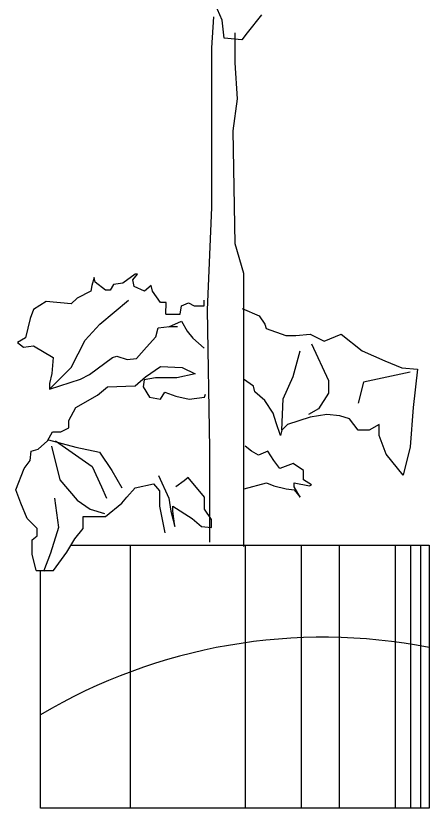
# Model space of a CAD drawing. Extents: x 92 to 415, y 79 to 744.
# Drawn here: x 196.7 to 335, y 79 to 344.2 of the extents above; entities that cross this region are included whole.
import ezdxf

# ---------------------------------------------------------------- set-up
doc = ezdxf.new("R2010")
doc.units = 0
doc.header["$LTSCALE"] = 0.9
doc.header["$MEASUREMENT"] = 0
for name, color, linetype in [('3', 3, 'CONTINUOUS'), ('4', 4, 'CONTINUOUS'), ('7', 7, 'CONTINUOUS')]:
    doc.layers.add(name, color=color, linetype=linetype)

msp = doc.modelspace()

# ---------------------------------------------------------------- linework, layer by layer
at = {"layer": '3'}
for p, q in [((234.96, 167.02), (234.96, 79.04)), ((273.42, 167.02), (273.42, 79.04)), ((292.22, 167.02), (292.22, 79.04)), ((304.88, 167.02), (304.88, 79.04)), ((323.68, 167.02), (323.68, 79.04)), ((328.81, 167.02), (328.81, 79.04)), ((332.1, 167.02), (332.1, 79.04))]:
    msp.add_line(p, q, dxfattribs=at)
for points in [[(278.91, 344.47), (274.14, 338.51), (272.35, 336.13), (266.38, 336.72), (265.79, 342.68), (263.4, 348.04)], [(246.91, 244.3), (246.97, 248.2), (245.06, 248.2), (242.38, 252.02), (242, 253.93), (239.71, 252.02), (236.27, 253.55), (235.89, 255.84), (237.41, 257.75), (236.65, 257.75), (232.45, 254.69), (229.39, 254.31), (228.24, 252.4), (226.71, 252.4), (223.27, 255.07), (222.89, 256.6), (222.13, 253.93), (221.74, 252.02), (217.16, 249.73), (215.25, 247.82), (206.84, 248.58), (202.63, 245.91), (201.49, 242.86), (199.96, 236.37), (197.28, 234.84), (199.2, 233.31), (202.63, 233.7), (209.13, 229.88), (208.75, 224.53), (207.99, 221.1), (207.99, 219.19), (218.3, 222.63), (221.36, 224.15), (229.01, 229.88), (230.53, 230.26), (233.97, 229.12), (237.03, 229.5), (240.47, 233.31), (243.53, 236.75), (244.29, 239.8), (248.12, 240.19), (250.79, 240.19)], [(207.99, 219.19), (215.25, 226.44), (219.83, 235.61), (224.8, 240.95), (234.36, 248.97)], [(246.91, 244.3), (250.22, 244.3), (251.64, 244.3), (252.12, 247.13), (254.48, 248.08), (256.37, 247.13), (259.68, 247.13), (259.68, 249.02)], [(272.45, 246.19), (278.12, 243.82), (280.01, 240.99), (280.49, 239.57), (287.11, 237.21), (290.42, 237.21), (295.15, 237.68), (299.87, 235.32), (305.55, 237.68), (312.64, 232.02), (320.21, 228.71), (325.88, 226.35), (331.08, 225.88), (329.66, 213.13), (328.72, 199.9), (326.35, 190.46), (320.68, 197.54), (318.32, 203.68), (318.32, 207.46), (315.01, 205.57), (311.22, 205.57), (308.39, 209.35), (305.08, 210.29), (300.82, 210.76), (295.15, 209.82), (287.58, 207.46), (285.69, 205.57), (285.22, 203.68), (283.8, 207.93), (282.85, 211.24), (280.01, 215.49), (276.7, 218.32), (276.23, 220.21), (272.92, 222.57)], [(247.86, 240.05), (252.12, 241.94), (254.01, 238.63), (255.9, 236.27), (259.68, 232.96)], [(295.62, 234.38), (301.29, 222.1), (301.29, 217.85), (297.98, 212.65), (294.67, 210.76)], [(285.69, 205.57), (286.16, 215.96), (289.47, 223.52), (291.84, 232.02)], [(203.5, 158.6), (202.14, 164.05), (202.14, 168.83), (203.84, 170.19), (203.84, 172.58), (200.43, 175.99), (198.38, 181.1), (196.67, 185.53), (199.41, 192.69), (201.45, 195.42), (201.79, 198.49), (204.18, 199.17), (207.26, 201.9), (208.96, 204.97), (211.69, 204.97), (214.42, 206.33), (214.42, 208.72), (216.81, 213.15), (223.98, 217.24), (227.4, 219.97), (236.61, 220.31), (240.03, 223.38), (245.15, 226.79), (252.31, 226.45), (256.75, 224.4), (250.61, 223.04), (243.44, 223.04), (239.68, 222.36), (239.34, 219.97), (241.39, 216.56), (245.15, 215.88), (246.51, 218.26), (250.27, 216.9), (254.7, 215.88), (259.82, 216.56), (260.16, 217.58)], [(328.72, 224.93), (313.11, 221.63), (311.22, 214.54)], [(207.6, 202.24), (216.81, 199.85), (224.66, 198.15), (228.76, 192.01), (232.17, 186.22)], [(209.99, 201.9), (222.28, 193.38), (225.35, 186.56), (227.05, 182.81)], [(208.62, 200.19), (211.35, 188.94), (217.16, 182.12), (221.59, 179.06), (226.37, 177.69)], [(273.14, 185.87), (280.64, 187.92), (283.03, 186.9), (287.13, 185.87), (289.86, 185.53), (291.91, 183.15), (289.86, 186.56), (289.86, 187.92), (294.98, 186.9), (295.66, 187.24), (292.93, 188.94), (292.93, 192.01), (289.52, 194.4), (285.08, 192.69), (283.03, 195.42), (280.99, 198.49), (277.91, 197.13), (275.52, 198.49), (273.48, 200.19)], [(244.46, 190.31), (247.88, 182.81), (248.56, 178.37), (249.92, 173.26), (249.24, 178.37), (249.24, 180.08), (255.73, 175.99), (258.8, 173.26), (262.21, 172.92), (262.21, 175.65), (259.82, 179.06), (259.82, 183.15), (254.36, 189.63), (253, 188.6), (250.27, 186.56)], [(203.5, 158.6), (209.3, 158.6), (213.74, 164.74), (216.47, 169.17), (219.2, 172.58), (219.2, 176.67), (222.62, 176.67), (226.71, 176.67), (232.17, 181.1), (233.88, 183.15), (236.61, 186.22), (242.76, 187.58), (244.8, 185.19), (244.8, 180.08), (246.51, 171.21)], [(209.65, 182.81), (211.01, 172.92), (208.28, 164.4), (205.89, 158.26)]]:
    msp.add_lwpolyline(points, dxfattribs=at)
msp.add_arc((299.56, -49.15), 185.38, 78.9653, 120.6958, dxfattribs=at)
at = {"layer": '4'}
msp.add_lwpolyline([(215.15, 167.02), (335.04, 167.02), (335.04, 79.04), (204.93, 79.04), (204.93, 158.6)], dxfattribs=at)
at = {"layer": '7'}
for points in [[(261.58, 168.05), (261.58, 199.42), (260.86, 245.77), (262.29, 279.99), (262.29, 311.36), (262.29, 333.46), (262.97, 343.86)], [(273, 166.63), (273, 174.47), (273, 188.02), (273, 203.7), (273, 217.96), (273, 235.07), (273, 257.89), (270.14, 267.87), (269.43, 305.66), (270.86, 316.35), (270.14, 328.47), (270.14, 338.45)]]:
    msp.add_lwpolyline(points, dxfattribs=at)

doc.saveas('drawing.dxf')
